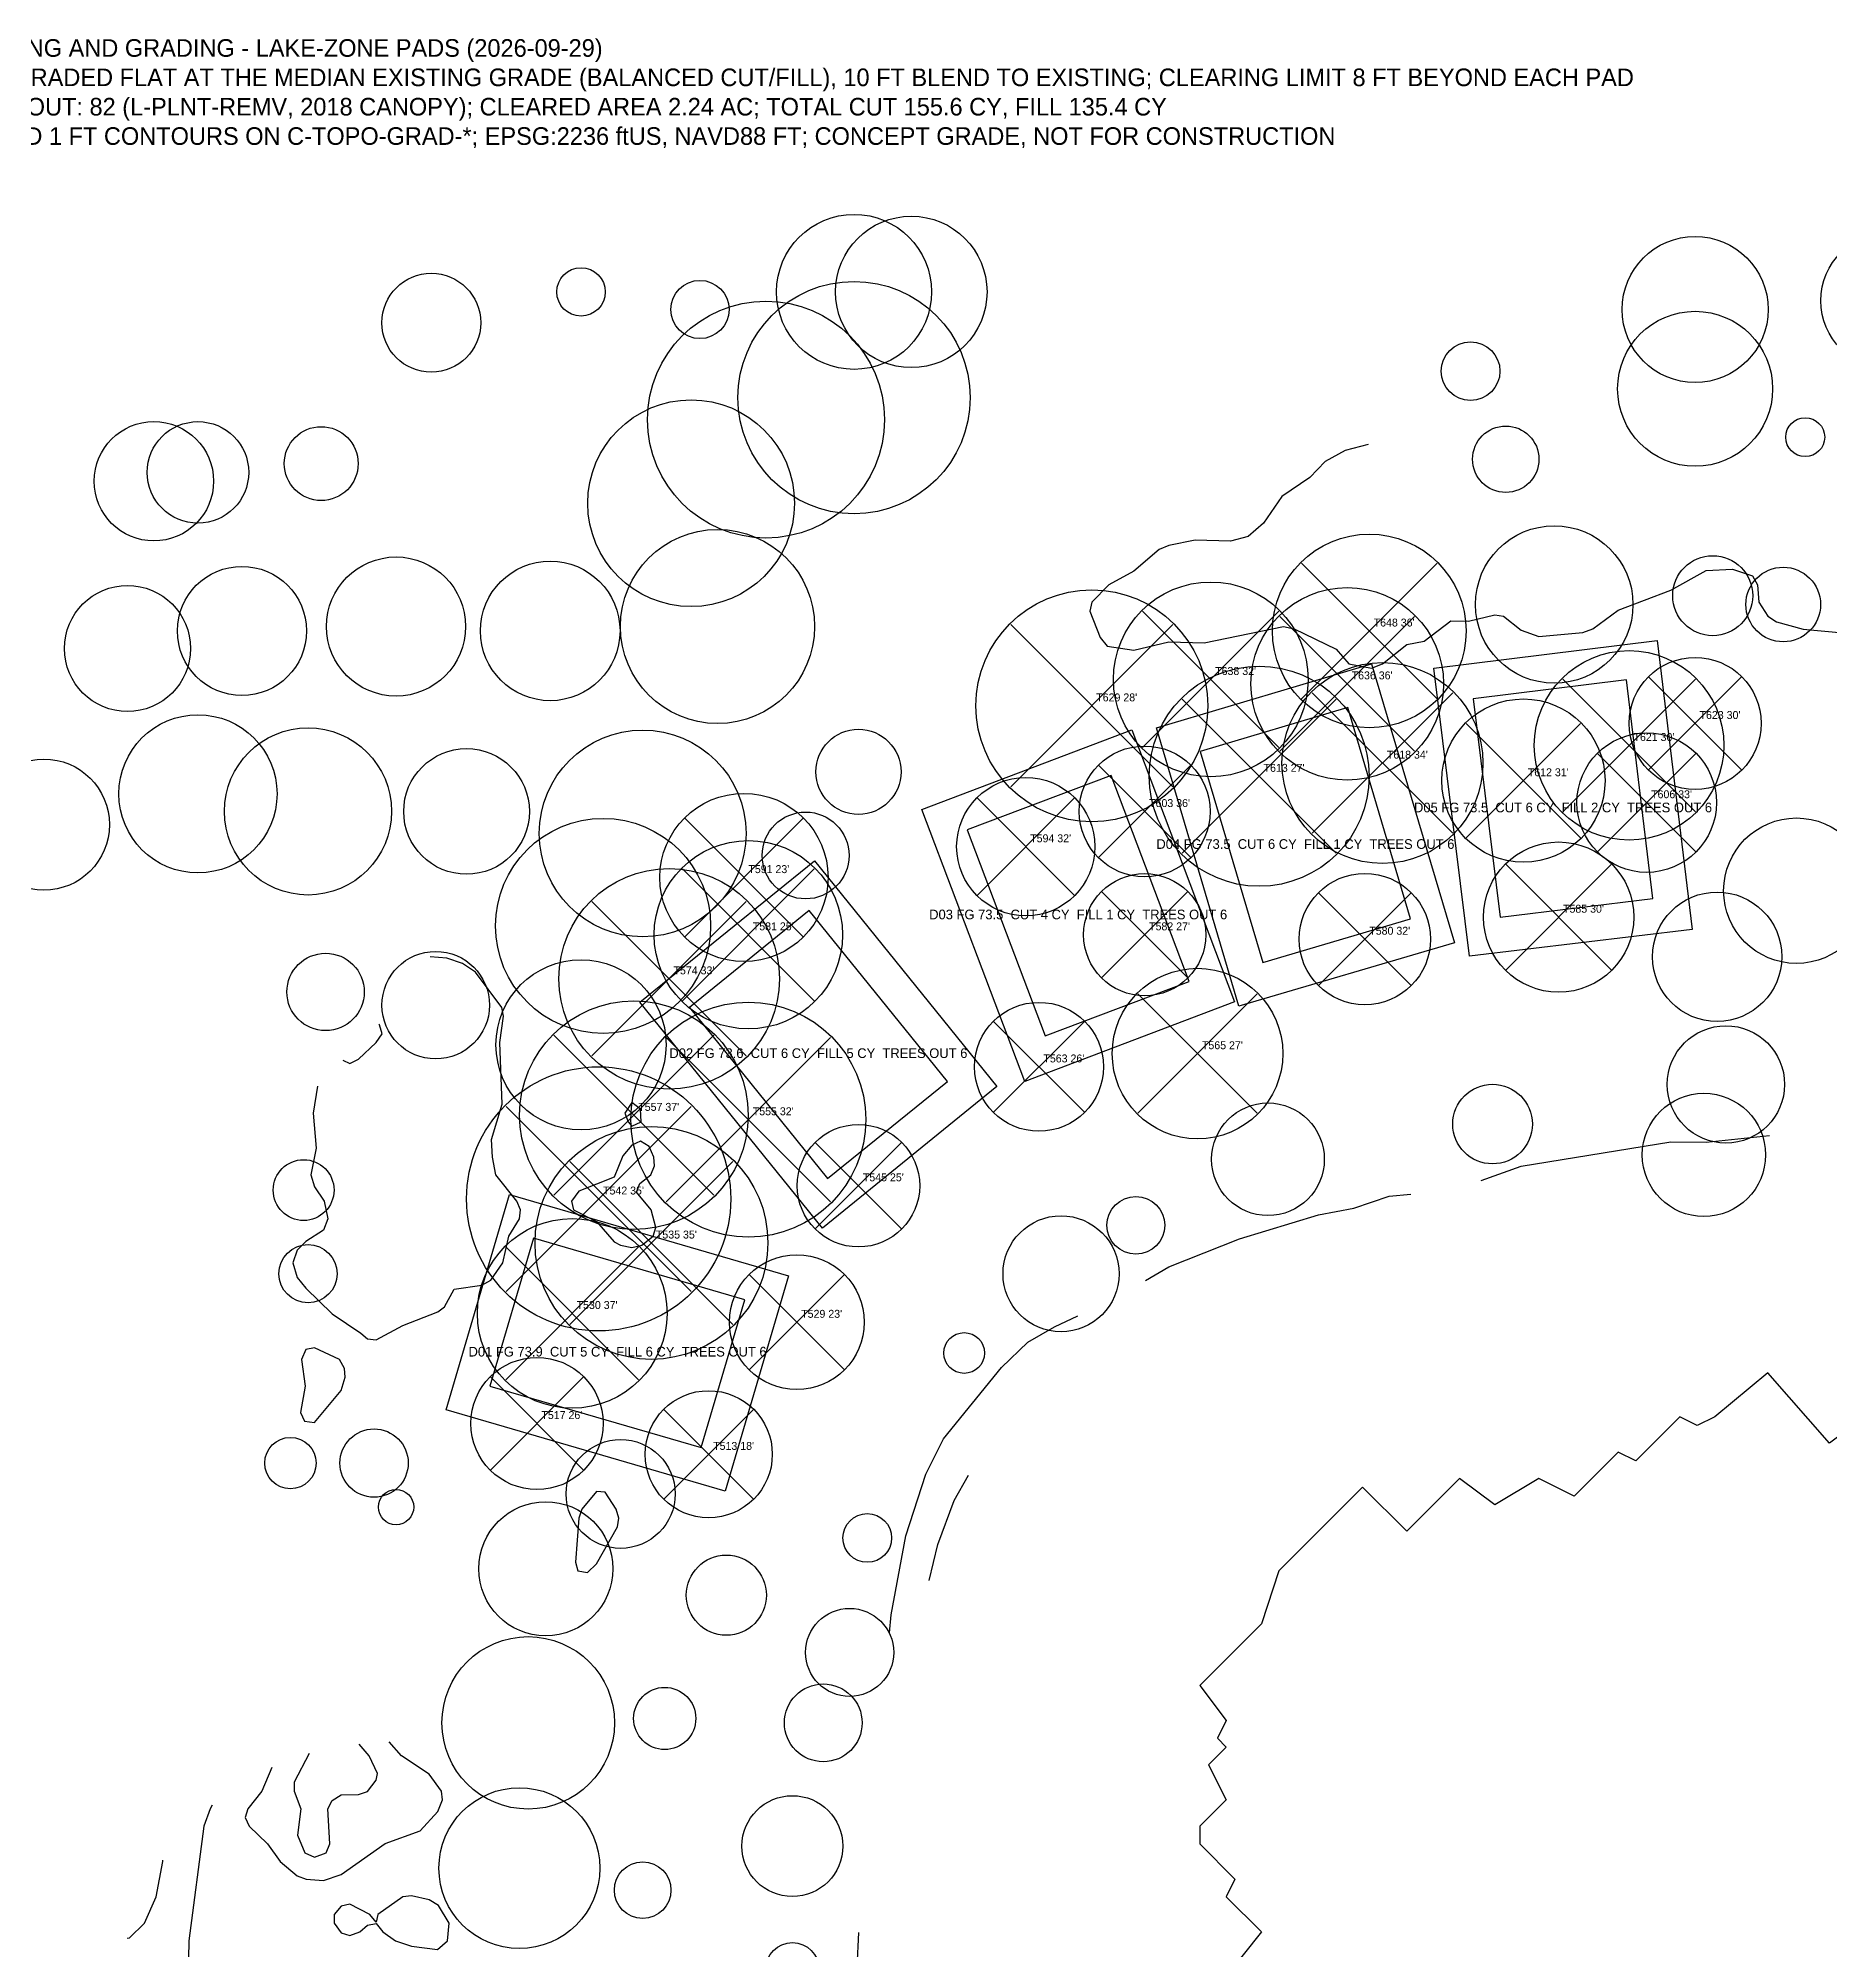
# Model space of a CAD drawing. Extents: x 425736 to 427070, y 1578339 to 1579607.
# Drawn here: x 426202.2 to 426609.1, y 1579173 to 1579607.1 of the extents above; entities that cross this region are included whole.
import ezdxf
from ezdxf.enums import TextEntityAlignment as Align

# ---------------------------------------------------------------- set-up
doc = ezdxf.new("R2010")
doc.units = 21
for name, color, linetype in [('C-GRAD-ANNO', 2, 'Continuous'), ('C-GRAD-LIMIT', 3, 'Continuous'), ('C-GRAD-PAD', 30, 'Continuous'), ('C-TOPO-GRAD-MAJR', 3, 'Continuous'), ('C-TOPO-GRAD-MINR', 8, 'Continuous'), ('C-WATR-LAKE', 5, 'Continuous'), ('G-ANNO-NOTE', 7, 'Continuous'), ('L-PLNT-ANNO', 1, 'Continuous'), ('L-PLNT-KEEP', 92, 'Continuous'), ('L-PLNT-REMV', 1, 'Continuous')]:
    doc.layers.add(name, color=color, linetype=linetype)

msp = doc.modelspace()

# ---------------------------------------------------------------- linework, layer by layer
at = {"layer": 'C-GRAD-LIMIT'}
for points in [[(426577.8, 1579404.72), (426527.23, 1579398.6), (426519.18, 1579464.06), (426569.88, 1579470.32), (426577.8, 1579404.72)], [(426523.86, 1579401.69), (426474.9, 1579387.27), (426456.16, 1579450.48), (426504.98, 1579465.06), (426523.86, 1579401.69)], [(426473.91, 1579388.25), (426426.25, 1579370.18), (426402.89, 1579431.95), (426450.55, 1579450.02), (426473.91, 1579388.25)], [(426419.94, 1579369.03), (426380.32, 1579336.83), (426338.86, 1579388.19), (426378.49, 1579420.25), (426419.94, 1579369.03)], [(426372.64, 1579326.03), (426358.22, 1579277.09), (426294.86, 1579295.57), (426309.28, 1579344.51), (426372.64, 1579326.03)]]:
    msp.add_lwpolyline(points, close=True, dxfattribs=at)
at = {"layer": 'C-GRAD-PAD'}
for points, elevation in [([(426568.9, 1579411.7), (426562.9, 1579461.4), (426528.1, 1579457.1), (426534.2, 1579407.5), (426568.9, 1579411.7)], 73.5), ([(426513.9, 1579407.1), (426499.6, 1579455.1), (426466.1, 1579445.1), (426480.3, 1579397.2), (426513.9, 1579407.1)], 73.5), ([(426463.6, 1579392.9), (426445.9, 1579439.7), (426413.2, 1579427.3), (426430.9, 1579380.5), (426463.6, 1579392.9)], 73.5), ([(426408.7, 1579370.2), (426377.3, 1579409), (426350.1, 1579387), (426381.5, 1579348.1), (426408.7, 1579370.2)], 73.6), ([(426362.7, 1579320.6), (426314.7, 1579334.6), (426304.8, 1579301), (426352.8, 1579287), (426362.7, 1579320.6)], 73.9)]:
    msp.add_lwpolyline(points, close=True, dxfattribs=dict(at, elevation=elevation))
at = {"layer": 'C-TOPO-GRAD-MAJR', "elevation": 75}
for points in [[(426271.4, 1579375), (426273, 1579374.22), (426275, 1579375.24), (426278.97, 1579379), (426280.31, 1579381), (426279.77, 1579383), (426279.55, 1579383.15)], [(426263.77, 1579217.56), (426260.34, 1579211), (426260.39, 1579209), (426261.89, 1579205), (426261.14, 1579199), (426262.75, 1579195)], [(426262.75, 1579195), (426265, 1579193.97), (426267.61, 1579195), (426268.46, 1579197), (426268.03, 1579205), (426269, 1579206.89), (426271, 1579208.15), (426275, 1579208.19), (426277, 1579208.88), (426279, 1579211.47), (426279.3, 1579213), (426277.4, 1579217), (426275.12, 1579219.65)]]:
    msp.add_lwpolyline(points, dxfattribs=at)
at = {"layer": 'C-TOPO-GRAD-MINR'}
for points, elevation in [([(426504.26, 1579514.86), (426499, 1579513.45), (426494.46, 1579511), (426491, 1579507.38), (426484.66, 1579503), (426480.51, 1579497), (426477, 1579493.98), (426473, 1579492.86), (426465, 1579493.13), (426459, 1579491.92), (426456.77, 1579491), (426451, 1579486.07), (426445.35, 1579483), (426441.47, 1579479), (426441.02, 1579477), (426443.39, 1579471), (426445, 1579469), (426451, 1579468.16), (426459, 1579469.99), (426467, 1579469.79), (426485, 1579473.48), (426487.45, 1579473), (426497, 1579468.33), (426499.85, 1579465), (426505, 1579464.01), (426507.52, 1579465), (426513, 1579469.44), (426517, 1579470.19), (426523, 1579474.81), (426527, 1579474.75), (426533, 1579476.17), (426535, 1579475.84), (426539, 1579472.69), (426543, 1579471.2), (426553, 1579472.12), (426555.3, 1579473), (426561, 1579477.25), (426573, 1579481.78), (426581, 1579486.2), (426587, 1579486.55), (426591.56, 1579485), (426592.7, 1579483), (426592.97, 1579479), (426595, 1579475.84), (426597, 1579474.55), (426603, 1579472.87), (426617, 1579471.62)], 74), ([(426275.53, 1579313), (426277, 1579311.72), (426279, 1579311.47), (426285, 1579314.74), (426293, 1579317.84), (426294.46, 1579319), (426296.7, 1579323), (426303, 1579323.89), (426305, 1579325.02), (426307.78, 1579329), (426309.13, 1579335), (426311.54, 1579339), (426311.74, 1579341), (426310.93, 1579343), (426306.15, 1579349), (426305.39, 1579353), (426305.18, 1579357), (426307.61, 1579365), (426307.05, 1579379), (426307.89, 1579385), (426307.51, 1579387), (426301.55, 1579395), (426298.57, 1579397), (426295, 1579398.19), (426291.24, 1579398.5)], 74), ([(426265.69, 1579369.1), (426264.64, 1579363), (426265.39, 1579355), (426264.12, 1579349), (426265, 1579346.25), (426267.16, 1579343), (426268.01, 1579339), (426267, 1579336.39), (426263, 1579333.86), (426261, 1579331.82), (426260.09, 1579329), (426261, 1579325.67), (426263, 1579323.22), (426269, 1579317.4), (426275.53, 1579313)], 74), ([(426336.22, 1579361), (426337, 1579360.04), (426339.17, 1579361), (426339, 1579363.89), (426337, 1579365.36), (426335.46, 1579363), (426336.22, 1579361)], 74), ([(426334.48, 1579333), (426337, 1579332.44), (426339.34, 1579333), (426341.9, 1579335), (426342.49, 1579337), (426341.43, 1579341), (426338.09, 1579345), (426338.88, 1579347), (426341.37, 1579349), (426342.16, 1579351), (426342.06, 1579353), (426341, 1579355.38), (426339, 1579356.62), (426337, 1579355.72), (426335, 1579353.29), (426333, 1579348.47), (426325, 1579345.24), (426323.37, 1579343), (426323.8, 1579341), (426329, 1579338.36), (426333, 1579333.78), (426334.48, 1579333)], 74), ([(426529.9, 1579347.67), (426539, 1579350.9), (426573, 1579356.47), (426581, 1579356.4), (426595.36, 1579357.93)], 73), ([(426453.68, 1579324.97), (426459, 1579328.06), (426475, 1579334.4), (426493, 1579339.89), (426501, 1579341.38), (426509, 1579344.12), (426513.95, 1579344.56)], 73), ([(426395.56, 1579244.91), (426395.91, 1579249), (426399.23, 1579267), (426403.78, 1579281), (426407.78, 1579289), (426421, 1579305.19), (426427, 1579310.95), (426433, 1579314.45), (426438.33, 1579316.97)], 73), ([(426262.73, 1579293), (426265, 1579292.73), (426271, 1579300.01), (426271.92, 1579303), (426271.8, 1579305), (426270.64, 1579307), (426265, 1579309.67), (426263, 1579309.26), (426262.02, 1579307), (426262.83, 1579301), (426261.82, 1579295), (426262.73, 1579293)], 74), ([(426324.75, 1579259), (426327, 1579258.61), (426329, 1579260.64), (426333.77, 1579269), (426334.06, 1579271), (426333.48, 1579273), (426331, 1579276.93), (426329, 1579277.08), (426325.65, 1579273), (426324.99, 1579271), (426324.28, 1579261), (426324.75, 1579259)], 74), ([(426404.57, 1579256.82), (426406.49, 1579265), (426410.23, 1579275), (426413.5, 1579280.73)], 72), ([(426263.08, 1579189), (426267, 1579188.73), (426271, 1579190.04), (426281, 1579197.06), (426289, 1579199.98), (426293, 1579204.4), (426294.02, 1579207), (426293.79, 1579209), (426291, 1579212.82), (426284.72, 1579217), (426281.94, 1579220.21)], 74), ([(426255.29, 1579214.36), (426253.01, 1579209), (426249.84, 1579205), (426249.2, 1579203), (426250.1, 1579201), (426254.3, 1579197), (426257.15, 1579193), (426261, 1579189.76), (426263.08, 1579189)], 74), ([(426241.75, 1579205.8), (426241.26, 1579205), (426239.84, 1579201), (426236.4, 1579175), (426236.31, 1579167), (426235, 1579164.54), (426229.64, 1579159), (426228.11, 1579155), (426228.37, 1579145), (426234.07, 1579129), (426233, 1579126.1), (426231, 1579124.45), (426224.02, 1579123), (426223.03, 1579122.28)], 73), ([(426222.47, 1579175.6), (426223, 1579175.7), (426226.36, 1579179), (426229.03, 1579185), (426230.56, 1579193), (426230.52, 1579193.31)], 73), ([(426292.93, 1579173), (426295.18, 1579175), (426295.53, 1579179), (426293.17, 1579183), (426291, 1579184.28), (426287, 1579185.21), (426285, 1579184.96), (426279.32, 1579181), (426279, 1579179.2), (426277.52, 1579181), (426273, 1579183.3), (426271, 1579182.87), (426269.42, 1579181), (426269.41, 1579179), (426271, 1579176.83), (426273, 1579176.2), (426275.28, 1579177), (426277, 1579178.54), (426279, 1579178.94), (426280.47, 1579177), (426283.37, 1579175), (426287, 1579173.77), (426292.93, 1579173)], 74), ([(426395.62, 1579124.79), (426389, 1579123.17), (426385, 1579123.58), (426381, 1579125.99), (426380.32, 1579127), (426380.54, 1579129), (426385, 1579134.81), (426385.64, 1579137), (426382.51, 1579149), (426382.48, 1579155), (426383.6, 1579159), (426388.2, 1579169), (426388.58, 1579176.92)], 73)]:
    msp.add_lwpolyline(points, dxfattribs=dict(at, elevation=elevation))
at = {"layer": 'C-WATR-LAKE'}
msp.add_lwpolyline([(426617, 1579294), (426609, 1579288), (426595, 1579304), (426583, 1579294), (426579, 1579292), (426575, 1579294), (426565, 1579284), (426561, 1579286), (426551, 1579276), (426543, 1579280), (426533, 1579274), (426525, 1579280), (426513, 1579268), (426503, 1579278), (426484, 1579259), (426480, 1579247), (426466, 1579233), (426472, 1579225), (426470, 1579221), (426472, 1579219), (426468, 1579215), (426472, 1579207), (426466, 1579201), (426466, 1579197), (426474, 1579189), (426472, 1579185), (426480, 1579177), (426472, 1579167)], dxfattribs=at)
at = {"layer": 'L-PLNT-KEEP'}
for centre, radius in [((426387.5, 1579549.5), 17.6), ((426400.5, 1579549.5), 17.2), ((426578.5, 1579545.5), 16.59), ((426622.5, 1579547.5), 15.46), ((426325.5, 1579549.5), 5.5), ((426291.5, 1579542.5), 11.23), ((426352.5, 1579545.5), 6.61), ((426387.5, 1579525.5), 26.38), ((426367.5, 1579520.5), 26.91), ((426578.5, 1579527.5), 17.6), ((426527.5, 1579531.5), 6.68), ((426350.5, 1579501.5), 23.48), ((426603.5, 1579516.5), 4.42), ((426228.5, 1579506.5), 13.56), ((426238.5, 1579508.5), 11.53), ((426266.5, 1579510.5), 8.39), ((426535.5, 1579511.5), 7.54), ((426356.5, 1579473.5), 22.04), ((426546.5, 1579478.5), 17.88), ((426248.5, 1579472.5), 14.66), ((426283.5, 1579473.5), 15.8), ((426318.5, 1579472.5), 15.85), ((426582.5, 1579480.5), 9.09), ((426598.5, 1579478.5), 8.48), ((426222.5, 1579468.5), 14.32), ((426238.5, 1579435.5), 17.96), ((426263.5, 1579431.5), 18.98), ((426339.5, 1579426.5), 23.48), ((426388.5, 1579440.5), 9.67), ((426203.5, 1579428.5), 14.9), ((426299.5, 1579431.5), 14.27), ((426330.5, 1579405.5), 24.42), ((426376.5, 1579421.5), 9.86), ((426601.5, 1579413.5), 16.52), ((426583.5, 1579398.5), 14.69), ((426267.5, 1579390.5), 8.79), ((426292.5, 1579387.5), 12.21), ((426325.5, 1579378.5), 19.32), ((426585.5, 1579369.5), 13.32), ((426532.5, 1579360.5), 9.04), ((426481.5, 1579352.5), 12.79), ((426580.5, 1579353.5), 14), ((426262.5, 1579345.5), 6.91), ((426451.5, 1579337.5), 6.56), ((426434.5, 1579326.5), 13.17), ((426263.5, 1579326.5), 6.61), ((426412.5, 1579308.5), 4.62), ((426278.5, 1579283.5), 7.75), ((426259.5, 1579283.5), 5.83), ((426334.5, 1579276.5), 12.37), ((426283.5, 1579273.5), 4), ((426317.5, 1579259.5), 15.23), ((426390.5, 1579266.5), 5.53), ((426358.5, 1579253.5), 9.1), ((426386.5, 1579240.5), 10), ((426313.5, 1579224.5), 19.59), ((426344.5, 1579225.5), 7.06), ((426380.5, 1579224.5), 8.83), ((426311.5, 1579191.5), 18.27), ((426373.5, 1579196.5), 11.46), ((426339.5, 1579186.5), 6.43), ((426373.5, 1579168.5), 6.08)]:
    msp.add_circle(centre, radius, dxfattribs=at)
at = {"layer": 'L-PLNT-REMV'}
for p, q in [((426489.11, 1579457.11), (426519.89, 1579487.89)), ((426489.11, 1579487.89), (426519.89, 1579457.11)), ((426453.03, 1579446.03), (426483.97, 1579476.97)), ((426453.03, 1579476.97), (426483.97, 1579446.03)), ((426423.07, 1579437.07), (426459.93, 1579473.93)), ((426423.07, 1579473.93), (426459.93, 1579437.07)), ((426484.2, 1579445.2), (426514.8, 1579475.8)), ((426484.2, 1579475.8), (426514.8, 1579445.2)), ((426548.43, 1579431.43), (426578.57, 1579461.57)), ((426548.43, 1579461.57), (426578.57, 1579431.43)), ((426568.01, 1579441.01), (426588.99, 1579461.99)), ((426568.01, 1579461.99), (426588.99, 1579441.01)), ((426462, 1579422), (426497, 1579457)), ((426462, 1579457), (426497, 1579422)), ((426491.53, 1579426.53), (426523.47, 1579458.47)), ((426491.53, 1579458.47), (426523.47, 1579426.53)), ((426526.52, 1579425.52), (426552.48, 1579451.48)), ((426526.52, 1579451.48), (426552.48, 1579425.52)), ((426556.41, 1579422.41), (426578.59, 1579444.59)), ((426556.41, 1579444.59), (426578.59, 1579422.41)), ((426443.1, 1579421.1), (426463.9, 1579441.9)), ((426443.1, 1579441.9), (426463.9, 1579421.1)), ((426415.51, 1579412.51), (426437.49, 1579434.49)), ((426415.51, 1579434.49), (426437.49, 1579412.51)), ((426349.13, 1579403.13), (426375.87, 1579429.87)), ((426349.13, 1579429.87), (426375.87, 1579403.13)), ((426348.52, 1579388.52), (426378.48, 1579418.48)), ((426348.52, 1579418.48), (426378.48, 1579388.52)), ((426535.56, 1579395.56), (426559.44, 1579419.44)), ((426535.56, 1579419.44), (426559.44, 1579395.56)), ((426443.79, 1579393.79), (426463.21, 1579413.21)), ((426443.79, 1579413.21), (426463.21, 1579393.79)), ((426493.05, 1579392.05), (426513.95, 1579412.95)), ((426493.05, 1579412.95), (426513.95, 1579392.05)), ((426327.97, 1579375.97), (426363.03, 1579411.03)), ((426327.97, 1579411.03), (426363.03, 1579375.97)), ((426451.94, 1579362.94), (426479.06, 1579390.06)), ((426451.94, 1579390.06), (426479.06, 1579362.94)), ((426419.25, 1579363.25), (426439.75, 1579383.75)), ((426419.25, 1579383.75), (426439.75, 1579363.25)), ((426319.33, 1579344.33), (426355.67, 1579380.67)), ((426319.33, 1579380.67), (426355.67, 1579344.33)), ((426344.83, 1579342.83), (426382.17, 1579380.17)), ((426344.83, 1579380.17), (426382.17, 1579342.83)), ((426308.5, 1579322.5), (426350.5, 1579364.5)), ((426308.5, 1579364.5), (426350.5, 1579322.5)), ((426378.77, 1579336.77), (426398.23, 1579356.23)), ((426378.77, 1579356.23), (426398.23, 1579336.77)), ((426322.99, 1579314.99), (426360.01, 1579352.01)), ((426322.99, 1579352.01), (426360.01, 1579314.99)), ((426308.42, 1579302.42), (426338.58, 1579332.58)), ((426308.42, 1579332.58), (426338.58, 1579302.42)), ((426363.78, 1579304.78), (426385.22, 1579326.22)), ((426363.78, 1579326.22), (426385.22, 1579304.78)), ((426305, 1579282), (426326, 1579303)), ((426305, 1579303), (426326, 1579282)), ((426344.39, 1579275.39), (426364.61, 1579295.61)), ((426344.39, 1579295.61), (426364.61, 1579275.39))]:
    msp.add_line(p, q, dxfattribs=at)
for centre, radius in [((426504.5, 1579472.5), 21.99), ((426441.5, 1579455.5), 26.33), ((426468.5, 1579461.5), 22.11), ((426499.5, 1579460.5), 21.86), ((426563.5, 1579446.5), 21.52), ((426479.5, 1579439.5), 24.99), ((426507.5, 1579442.5), 22.82), ((426578.5, 1579451.5), 14.99), ((426539.5, 1579438.5), 18.54), ((426453.5, 1579431.5), 14.86), ((426567.5, 1579433.5), 15.84), ((426426.5, 1579423.5), 15.7), ((426362.5, 1579416.5), 19.1), ((426363.5, 1579403.5), 21.39), ((426547.5, 1579407.5), 17.06), ((426345.5, 1579393.5), 25.05), ((426453.5, 1579403.5), 13.87), ((426503.5, 1579402.5), 14.92), ((426465.5, 1579376.5), 19.37), ((426337.5, 1579362.5), 25.95), ((426363.5, 1579361.5), 26.67), ((426429.5, 1579373.5), 14.64), ((426329.5, 1579343.5), 30), ((426341.5, 1579333.5), 26.44), ((426388.5, 1579346.5), 13.91), ((426323.5, 1579317.5), 21.54), ((426374.5, 1579315.5), 15.31), ((426315.5, 1579292.5), 15.01), ((426354.5, 1579285.5), 14.44)]:
    msp.add_circle(centre, radius, dxfattribs=at)

# ---------------------------------------------------------------- texts
at = {"layer": 'C-GRAD-ANNO'}
for s, p in [('D05 FG 73.5  CUT 6 CY  FILL 2 CY  TREES OUT 6', (426548.5, 1579432.4)), ('D04 FG 73.5  CUT 6 CY  FILL 1 CY  TREES OUT 6', (426490, 1579424.1)), ('D03 FG 73.5  CUT 4 CY  FILL 1 CY  TREES OUT 6', (426438.4, 1579408.1)), ('D02 FG 73.6  CUT 6 CY  FILL 5 CY  TREES OUT 6', (426379.4, 1579376.6)), ('D01 FG 73.9  CUT 5 CY  FILL 6 CY  TREES OUT 6', (426333.8, 1579308.8))]:
    msp.add_text(s, height=2.2, dxfattribs=at).set_placement(p, align=Align.MIDDLE_CENTER)
at = {"layer": 'G-ANNO-NOTE', "insert": (426180.3, 1579606.9), "char_height": 4, "width": 520, "attachment_point": 1}
msp.add_mtext('CLEARING AND GRADING - LAKE-ZONE PADS (2026-09-29)\\PPADS GRADED FLAT AT THE MEDIAN EXISTING GRADE (BALANCED CUT/FILL), 10 FT BLEND TO EXISTING; CLEARING LIMIT 8 FT BEYOND EACH PAD\\PTREES OUT: 82 (L-PLNT-REMV, 2018 CANOPY); CLEARED AREA 2.24 AC; TOTAL CUT 155.6 CY, FILL 135.4 CY\\PGRADED 1 FT CONTOURS ON C-TOPO-GRAD-*; EPSG:2236 ftUS, NAVD88 FT; CONCEPT GRADE, NOT FOR CONSTRUCTION', dxfattribs=at)
at = {"layer": 'L-PLNT-ANNO'}
for s, p in [("T648 36'", (426505.5, 1579473.5)), ("T638 32'", (426469.5, 1579462.5)), ("T636 36'", (426500.5, 1579461.5)), ("T629 28'", (426442.5, 1579456.5)), ("T623 30'", (426579.5, 1579452.5)), ("T621 30'", (426564.5, 1579447.5)), ("T613 27'", (426480.5, 1579440.5)), ("T618 34'", (426508.5, 1579443.5)), ("T612 31'", (426540.5, 1579439.5)), ("T603 36'", (426454.5, 1579432.5)), ("T606 33'", (426568.5, 1579434.5)), ("T594 32'", (426427.5, 1579424.5)), ("T591 23'", (426363.5, 1579417.5)), ("T585 30'", (426548.5, 1579408.5)), ("T581 25'", (426364.5, 1579404.5)), ("T582 27'", (426454.5, 1579404.5)), ("T580 32'", (426504.5, 1579403.5)), ("T574 33'", (426346.5, 1579394.5)), ("T565 27'", (426466.5, 1579377.5)), ("T563 26'", (426430.5, 1579374.5)), ("T557 37'", (426338.5, 1579363.5)), ("T555 32'", (426364.5, 1579362.5)), ("T545 25'", (426389.5, 1579347.5)), ("T542 35'", (426330.5, 1579344.5)), ("T535 35'", (426342.5, 1579334.5)), ("T530 37'", (426324.5, 1579318.5)), ("T529 23'", (426375.5, 1579316.5)), ("T517 26'", (426316.5, 1579293.5)), ("T513 18'", (426355.5, 1579286.5))]:
    msp.add_text(s, height=1.8, dxfattribs=at).set_placement(p)

doc.saveas('drawing.dxf')
